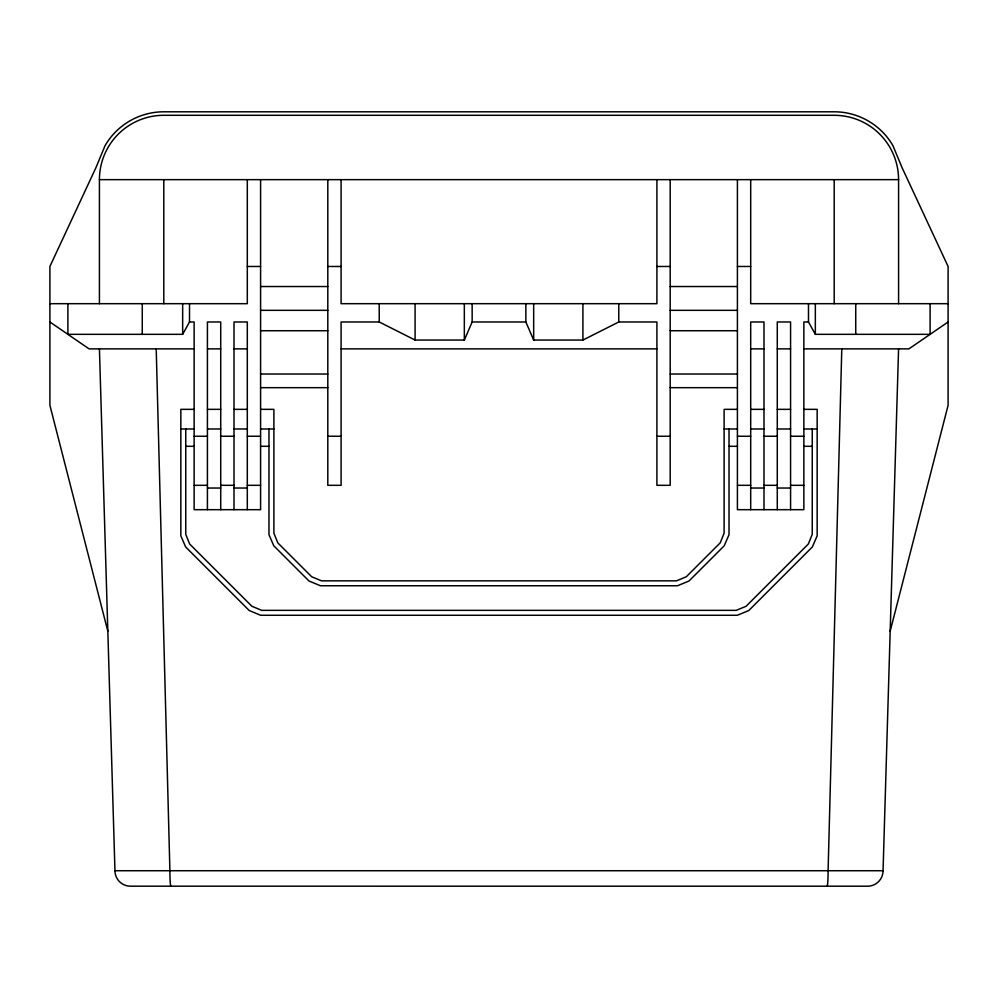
<?xml version="1.0" encoding="UTF-8"?>
<svg xmlns="http://www.w3.org/2000/svg" width="998" height="998" viewBox="0 0 998 998"><rect width="100%" height="100%" fill="white"/><g stroke="black" fill="none" stroke-linecap="round" stroke-linejoin="round"><path stroke-width="1.5" d="M841.788 348.876L828.103 870.73A15.494 1.01 -90 0 1 827.093 886.187M99.426 348.876L114.957 870.73A15.494 15.457 -90 0 0 130.426 886.187L867.574 886.199A15.494 15.457 -90 0 0 883.055 870.73L898.574 348.876M890.166 631.223L948.1 405.3L948.1 266.478L902.067 167.676L892.973 145.733A67.852 67.852 0 0 0 834.203 111.801L163.797 111.801A67.852 67.852 0 0 0 105.027 145.733L95.933 167.676L49.9 266.478L49.9 405.3L107.834 631.223M327.806 179.652L327.806 485.315L341.091 485.315L341.091 321.98L379.228 321.98L415.081 340.056L464.332 340.056L472.154 321.98L472.154 303.679M67.889 303.679L67.889 334.33L182.659 334.33L189.508 321.98L189.508 303.679M948.1 321.98L908.916 348.876L803.864 348.876M525.846 303.679L525.846 321.98L533.668 340.056L582.919 340.056L618.772 321.98L656.909 321.98L656.909 485.315L670.194 485.315L670.194 179.652M99.426 303.679L99.426 179.652L898.574 179.652L898.574 303.679M247.304 266.478L260.59 266.478M327.806 266.478L341.091 266.478M656.909 266.478L670.194 266.478M737.41 266.478L750.696 266.478M260.59 286.526L327.806 286.526M670.194 286.526L737.41 286.526M49.9 303.679L247.304 303.679L247.304 179.652M948.1 303.679L750.696 303.679L750.696 179.652M260.59 310.328L327.806 310.328M670.194 310.328L737.41 310.328M189.508 321.98L194.136 321.98L194.136 509.679L260.59 509.679L260.59 179.652M472.154 321.98L525.846 321.98M930.111 303.679L930.111 334.33L815.341 334.33L808.492 321.98L803.864 321.98L803.864 509.679L737.41 509.679L737.41 179.652M260.59 330.725L327.806 330.725M670.194 330.725L737.41 330.725M194.136 348.876L89.084 348.876L49.9 321.98M207.422 348.876L220.72 348.876M234.006 348.876L247.304 348.876M341.091 348.876L656.909 348.876M750.696 348.876L763.994 348.876M777.28 348.876L790.578 348.876M260.59 374.025L327.806 374.025M670.194 374.025L737.41 374.025M260.59 387.673L327.806 387.673M670.194 387.673L737.41 387.673M194.136 409.342L180.838 409.342L180.838 535.814L185.628 546.929L249.226 610.526L260.653 615.267L737.347 615.267L748.774 610.526L812.372 546.929L817.162 535.814L817.162 409.342L803.864 409.342M207.422 409.342L220.72 409.342M234.006 409.342L247.304 409.342M260.59 409.342L273.889 409.342L273.889 533.182L277.781 542.837L311.713 576.769L321.543 580.848L676.457 580.848L686.287 576.769L720.219 542.837L724.111 533.182L724.111 409.342L737.41 409.342M750.696 409.342L763.994 409.342M777.28 409.342L790.578 409.342M180.838 428.99L194.136 428.99M207.422 428.99L220.72 428.99M234.006 428.99L247.304 428.99M260.59 428.99L273.889 428.99M724.111 428.99L737.41 428.99M750.696 428.99L763.994 428.99M777.28 428.99L790.578 428.99M803.864 428.99L817.162 428.99M194.136 436.251L207.422 436.251M220.72 436.251L234.006 436.251M247.304 436.251L260.59 436.251M327.806 436.251L341.091 436.251M656.909 436.251L670.194 436.251M737.41 436.251L750.696 436.251M763.994 436.251L777.28 436.251M790.578 436.251L803.864 436.251M185.753 446.306L194.136 446.306M260.59 446.306L268.973 446.306M729.027 446.306L737.41 446.306M803.864 446.306L812.247 446.306M194.136 485.315L207.422 485.315M220.72 485.315L234.006 485.315M247.304 485.315L260.59 485.315M737.41 485.315L750.696 485.315M763.994 485.315L777.28 485.315M790.578 485.315L803.864 485.315M207.422 488.034L220.72 488.034M234.006 488.034L247.304 488.034M750.696 488.034L763.994 488.034M777.28 488.034L790.578 488.034M114.957 870.73L883.043 870.73M156.212 348.876L169.897 870.73A15.494 1.01 -90 0 0 170.907 886.187M855.735 303.679L855.735 334.33M834.203 179.652L834.203 303.679M815.341 303.679L815.341 334.33M812.247 428.99L812.247 534.354L808.355 544.01L746.08 606.285L736.25 610.352L261.75 610.352L251.92 606.285L189.645 544.01L185.753 534.354L185.753 428.99M808.492 303.679L808.492 321.98M790.578 509.679L790.578 321.98L777.28 321.98L777.28 509.679M763.994 509.679L763.994 321.98L750.696 321.98L750.696 509.679M729.027 428.99L729.027 534.641L724.236 545.769L688.982 581.023L677.555 585.751L320.445 585.751L309.018 581.023L273.764 545.769L268.973 534.641L268.973 428.99M656.909 179.652L656.909 303.679L341.091 303.679L341.091 179.652M618.772 303.679L618.772 321.98M582.919 303.679L582.919 340.056M533.668 303.679L533.668 340.056M464.332 303.679L464.332 340.056M415.081 303.679L415.081 340.056M379.228 303.679L379.228 321.98M247.304 509.679L247.304 321.98L234.006 321.98L234.006 509.679M220.72 509.679L220.72 321.98L207.422 321.98L207.422 509.679M182.659 303.679L182.659 334.33M163.797 179.652L163.797 303.679M142.265 303.679L142.265 334.33M898.574 179.652A64.359 64.359 0 0 0 834.203 115.294L163.797 115.294A64.359 64.359 0 0 0 99.426 179.652"/></g></svg>
